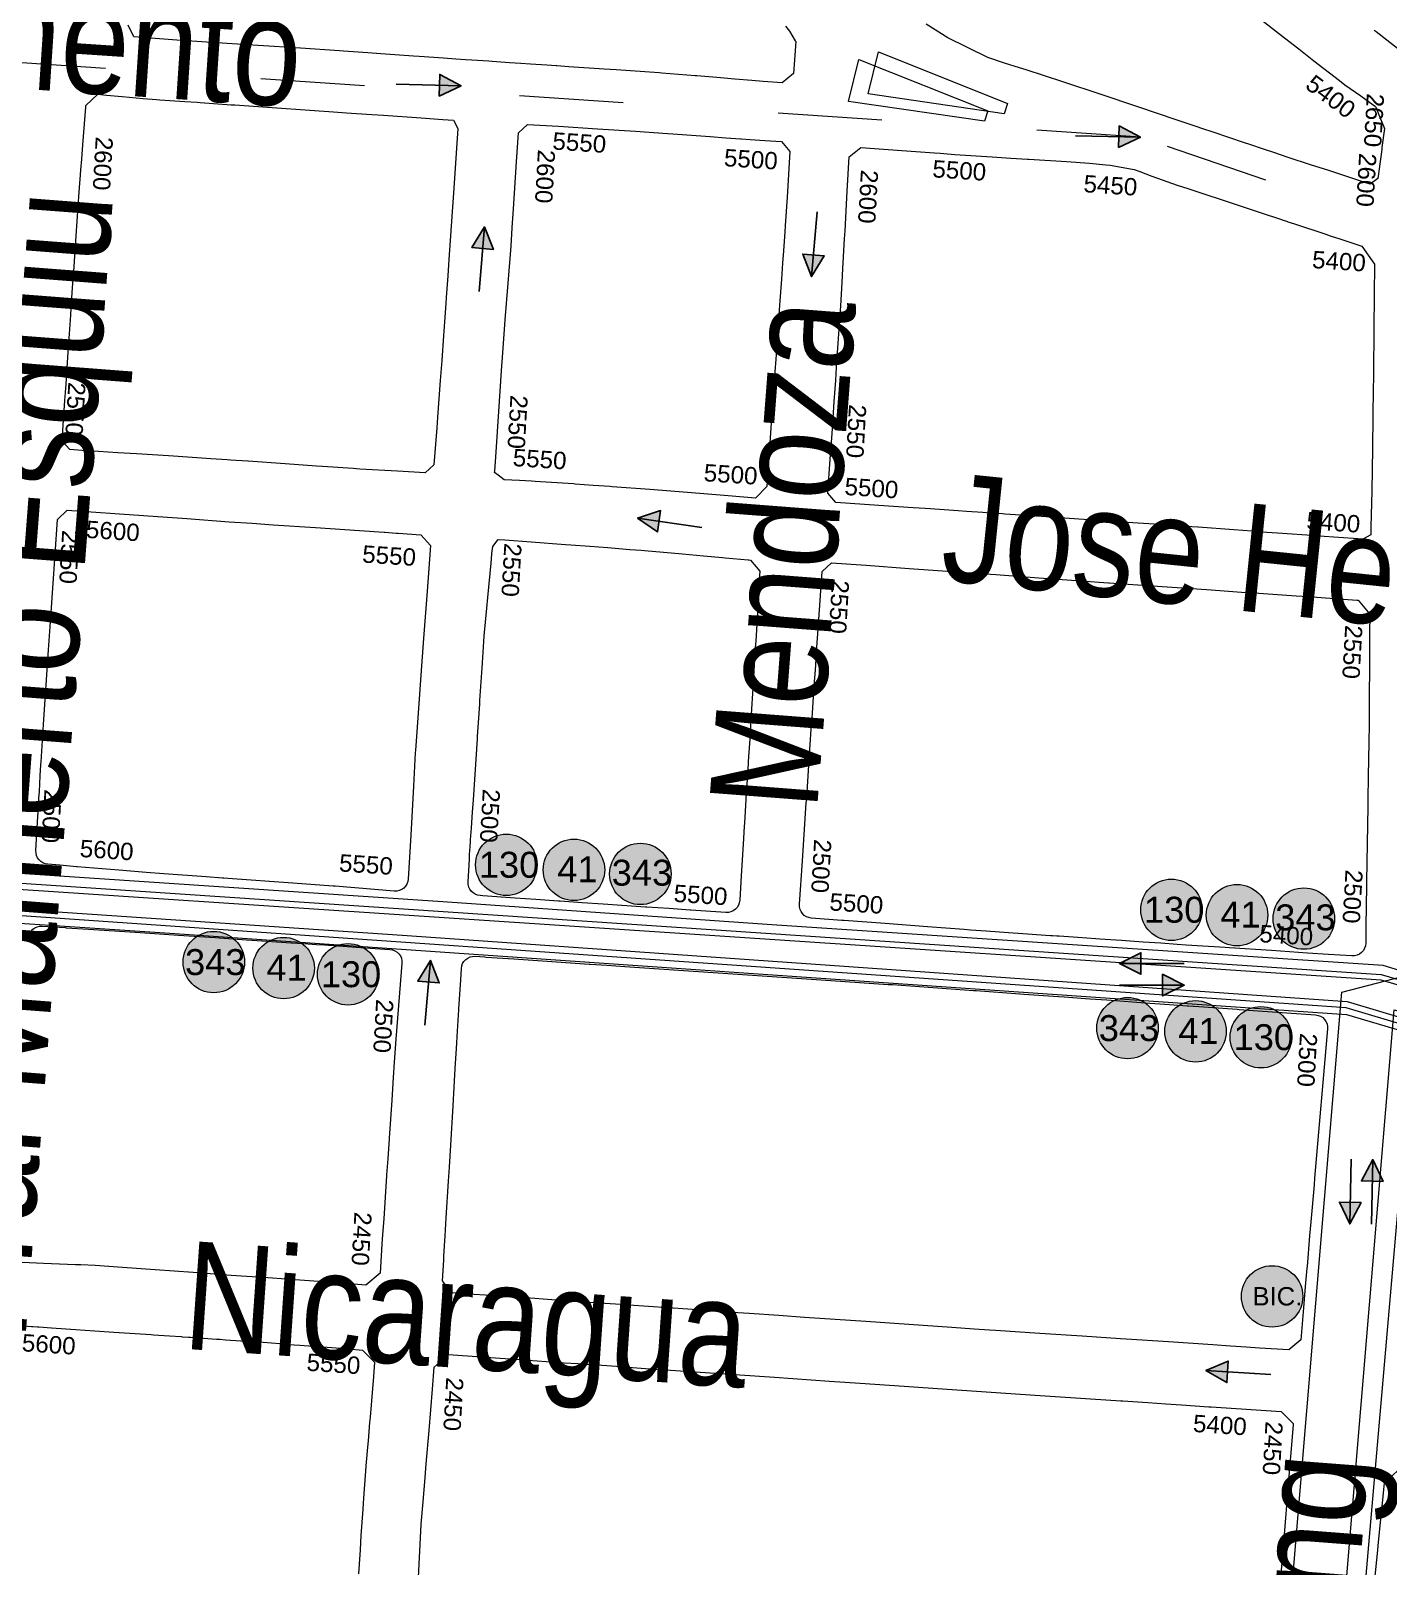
# Model space of a CAD drawing. Header units: millimetres. Extents: x 11558 to 23675, y 49449 to 61482.
# Drawn here: x 14985.3 to 15299.4, y 56111.9 to 56467.3 of the extents above; entities that cross this region are included whole.
import ezdxf

# ---------------------------------------------------------------- set-up
doc = ezdxf.new("R2010")
doc.units = ezdxf.units.MM
doc.linetypes.add('ACAD_ISO03W100', pattern=[30, 12, -18])
for name, color, linetype in [('0. plano base - nombres calles', 22, 'Continuous'), ('0. Plano Base - PLANO', 254, 'Continuous'), ('0. Plano base - sentido calles', 253, 'Continuous'), ('0.BARRIOS - DIVISIÓN', 12, 'ACAD_ISO03W100'), ('7. puesta en valor CC la lucila', 212, 'Continuous'), ('Linea 343 IDA', 55, 'Continuous'), ('Linea 343 REGRESO', 125, 'Continuous'), ('numeración', 7, 'Continuous')]:
    doc.layers.add(name, color=color, linetype=linetype)
for name, color, linetype, true_color in [('Linea 130 IDA', 7, 'Continuous', 0x26921c), ('Linea 130 REGRESO', 7, 'Continuous', 0x7a5c00), ('Linea 41 Munro', 7, 'Continuous', 0xa3a300), ('Linea 41 San Cristobal', 7, 'Continuous', 0xe67300)]:
    doc.layers.add(name, color=color, linetype=linetype, true_color=true_color)
doc.layers.add('Linea Bicentenario Nueva', color=7, linetype='Continuous', true_color=0x0000cc, transparency=0.05)
doc.layers.add('Linea Bicentenario Original', color=7, linetype='Continuous', true_color=0x0000cc, transparency=0.5)
doc.layers.get('7. puesta en valor CC la lucila').off()
doc.styles.get("Standard").update_dxf_attribs({"font": 'arial.ttf'})

# ---------------------------------------------------------------- blocks, each defined once
blk = doc.blocks.new('MANZANAS')
at = {"layer": '0. Plano Base - PLANO', "color": 0, "linetype": 'Continuous', "lineweight": 5}
for points in [[(5634706.52, 6178308.57), (5634699.01, 6178309.93), (5634698.43, 6178310.03)], [(5634672.57, 6178300.44), (5634680.78, 6178298.94), (5634684.91, 6178298.18), (5634689.31, 6178297.37), (5634696.68, 6178296.01), (5634698.22, 6178295.73), (5634702.67, 6178295.12), (5634705.12, 6178294.78), (5634706.84, 6178294.54), (5634707.08, 6178294.34), (5634708.44, 6178293.18), (5634711.01, 6178290.98), (5634712.53, 6178286.79), (5634712.68, 6178286.39), (5634714.42, 6178281.61), (5634714.62, 6178281.05), (5634715.01, 6178280), (5634714, 6178278), (5634713.02, 6178277.84), (5634703.82, 6178276.32), (5634699.95, 6178275.68), (5634694.12, 6178274.73), (5634690.87, 6178274.22), (5634688.62, 6178273.87), (5634688.41, 6178273.84), (5634685.11, 6178273.32), (5634683.79, 6178273.12), (5634676.24, 6178271.93), (5634673.75, 6178271.54), (5634672.17, 6178271.3), (5634667.11, 6178270.5), (5634663.01, 6178269.86), (5634658.07, 6178269.09), (5634649.22, 6178267.7), (5634639.97, 6178266.22), (5634631.16, 6178264.74), (5634629.63, 6178264.49), (5634626.03, 6178263.88), (5634622.03, 6178263.22), (5634611.7, 6178262.99), (5634605.73, 6178263.51)], [(5634577.1, 6178248.11), (5634578.45, 6178247.44), (5634580.6, 6178246.1), (5634580.83, 6178246.05), (5634583.8, 6178239.21), (5634582.46, 6178236.09), (5634578.42, 6178234.38), (5634575.97, 6178233.35), (5634572.34, 6178231.82), (5634570.06, 6178230.85), (5634568.46, 6178230.18), (5634564.16, 6178228.37), (5634563.86, 6178228.24), (5634556.69, 6178225.22), (5634556.17, 6178225), (5634546.99, 6178221.04), (5634544.45, 6178219.93), (5634536.91, 6178216.64), (5634534.34, 6178215.51), (5634534.2, 6178215.44), (5634532.24, 6178214.6), (5634528.79, 6178213.09), (5634526.68, 6178212.17), (5634524.3, 6178211.12), (5634520.62, 6178209.52), (5634519.93, 6178209.22), (5634516.26, 6178207.61), (5634514.94, 6178207.03), (5634512.9, 6178206.14), (5634510.24, 6178204.98), (5634505.07, 6178202.73), (5634503.88, 6178202.21), (5634496.95, 6178199.21), (5634494.17, 6178198), (5634489, 6178195.76), (5634488.13, 6178195.39), (5634479.86, 6178191.8), (5634470.83, 6178187.86), (5634464.29, 6178184.98), (5634463.17, 6178184.49), (5634459.92, 6178183.06), (5634453.57, 6178180.27), (5634444.35, 6178176.36), (5634441.98, 6178178.12)], [(5634864.16, 6177991.28), (5634861.36, 6177998.25), (5634861.01, 6177999.15), (5634857.78, 6178007.18), (5634857.59, 6178007.66), (5634856.12, 6178011.32), (5634855.55, 6178012.75), (5634856.93, 6178016.63)], [(5634667.22, 6177890.37), (5634663.46, 6177898.64), (5634662.16, 6177901.51), (5634660.11, 6177906.31), (5634657.93, 6177911.54), (5634656.73, 6177914.41), (5634653.74, 6177921.58), (5634650.04, 6177930.43), (5634648.05, 6177935.19), (5634649.61, 6177939.23), (5634664.68, 6177945.78), (5634672.37, 6177949.12), (5634674.26, 6177949.94), (5634677.17, 6177951.2), (5634678.74, 6177951.89), (5634682.27, 6177953.42), (5634685.41, 6177954.79), (5634688.81, 6177956.26), (5634691.57, 6177957.46), (5634705.29, 6177963.43), (5634719.04, 6177969.4), (5634730.74, 6177974.49), (5634737.25, 6177977.32), (5634746.57, 6177981.38), (5634755.77, 6177985.39), (5634774.46, 6177993.55), (5634792.66, 6178001.51), (5634793.04, 6178001.68), (5634798.38, 6178004.01), (5634802.18, 6178005.67), (5634805.57, 6178007.15), (5634811.39, 6178009.69), (5634811.84, 6178009.89), (5634826.72, 6178016.39), (5634830.47, 6178015.22), (5634830.59, 6178014.92), (5634836.26, 6178001.39), (5634836.35, 6178001.19), (5634840.43, 6177991.45), (5634844, 6177982.93)], [(5634558.47, 6177899.46), (5634560.98, 6177900.55), (5634561.3, 6177900.69), (5634562.24, 6177901.1), (5634562.55, 6177901.24), (5634565.23, 6177902.41), (5634570.35, 6177904.63), (5634574.47, 6177906.43), (5634578.52, 6177908.19), (5634586.45, 6177911.65), (5634586.92, 6177911.85), (5634590.32, 6177913.33), (5634592.78, 6177914.41), (5634593.05, 6177914.52), (5634594.35, 6177915.09), (5634594.8, 6177915.29), (5634600.3, 6177917.68), (5634601.07, 6177918.02), (5634602.25, 6177918.53), (5634607.69, 6177920.9), (5634610.28, 6177922.03), (5634613.81, 6177923.53), (5634614.12, 6177923.65), (5634616.89, 6177924.83), (5634618.07, 6177925.33), (5634620.97, 6177926.55), (5634621.12, 6177926.62), (5634625.86, 6177928.63), (5634630.8, 6177930.68), (5634631.51, 6177930.98), (5634632.05, 6177930.81), (5634633.16, 6177930.47), (5634635.28, 6177929.82), (5634636.58, 6177926.8), (5634638.77, 6177921.51), (5634640.21, 6177918.05), (5634640.44, 6177917.49), (5634640.69, 6177916.88), (5634642.31, 6177912.99), (5634643.18, 6177910.89), (5634643.93, 6177909.07), (5634644.18, 6177908.47), (5634647.48, 6177900.72), (5634648.47, 6177898.45), (5634648.53, 6177898.33), (5634650.95, 6177892.79), (5634652.29, 6177889.73), (5634653.65, 6177886.64), (5634654.53, 6177884.63)]]:
    blk.add_lwpolyline(points, dxfattribs=at)
for points in [[(5634647.38, 6178159.56), (5634638.26, 6178155.59), (5634635.66, 6178156.66), (5634632.5, 6178163.91), (5634630.11, 6178169.41), (5634628.71, 6178172.63), (5634627.14, 6178176.22), (5634625.21, 6178180.66), (5634623.97, 6178183.51), (5634621.75, 6178188.6), (5634618.29, 6178196.54), (5634616.1, 6178201.45), (5634614.74, 6178204.46), (5634611.91, 6178210.71), (5634611.15, 6178212.39), (5634607.37, 6178220.75), (5634604.1, 6178227.99), (5634605.54, 6178231.21), (5634614.28, 6178234.97), (5634621.21, 6178237.95), (5634622.45, 6178238.48), (5634625.53, 6178239.8), (5634633.47, 6178243.27), (5634637.43, 6178245.02), (5634640.96, 6178246.58), (5634641.27, 6178246.71), (5634649.25, 6178250.24), (5634654.13, 6178252.35), (5634657.65, 6178253.79), (5634658.62, 6178254.19), (5634663.97, 6178255.85), (5634665.36, 6178256.03), (5634668.34, 6178256.4), (5634674.49, 6178257.23), (5634677.06, 6178257.65), (5634680.68, 6178258.23), (5634685.81, 6178259.06), (5634694.44, 6178260.45), (5634699.56, 6178261.28), (5634699.74, 6178261.3), (5634701.05, 6178261.52), (5634701.15, 6178261.53), (5634702.68, 6178261.78), (5634710.23, 6178262.99), (5634711.32, 6178263.17), (5634713.61, 6178263.54), (5634717.98, 6178264.25), (5634718.94, 6178264.4), (5634723.44, 6178262.07), (5634726.67, 6178255.69), (5634730.23, 6178248.66), (5634734.87, 6178239.48), (5634738.92, 6178231.45), (5634739.38, 6178230.55), (5634742.66, 6178224.04), (5634747.14, 6178215.17), (5634750.72, 6178207.7), (5634751.6, 6178206.02), (5634750.42, 6178204.33), (5634742.17, 6178200.74), (5634740.54, 6178200.03), (5634732.26, 6178196.45), (5634729.97, 6178195.46), (5634726.73, 6178194.07), (5634722.93, 6178192.44), (5634715.34, 6178189.19), (5634715.22, 6178189.14), (5634711.48, 6178187.51), (5634707.22, 6178185.66), (5634707.06, 6178185.59), (5634699.18, 6178182.16), (5634696.46, 6178180.97), (5634689.95, 6178178.14), (5634682.02, 6178174.68), (5634674.19, 6178171.26), (5634673.71, 6178171.05), (5634670.26, 6178169.55), (5634669.5, 6178169.22), (5634666.06, 6178167.72), (5634664.26, 6178166.93), (5634658.32, 6178164.34), (5634657.25, 6178163.87), (5634654.73, 6178162.77)], [(5634570.96, 6178126.36), (5634567.72, 6178124.89), (5634565.97, 6178125.18), (5634564.98, 6178125.35), (5634564.81, 6178125.74), (5634563.98, 6178127.64), (5634562.13, 6178131.91), (5634557.9, 6178141.61), (5634555.1, 6178148.06), (5634554.34, 6178149.8), (5634550.83, 6178157.87), (5634547.55, 6178165.66), (5634544.19, 6178173.64), (5634542.5, 6178177.49), (5634540.71, 6178181.57), (5634536.32, 6178191.55), (5634533.63, 6178197.68), (5634534.58, 6178200.38), (5634541.15, 6178203.28), (5634549.43, 6178206.95), (5634557.48, 6178210.46), (5634564.31, 6178213.42), (5634565.47, 6178213.92), (5634571.38, 6178216.48), (5634573.39, 6178217.35), (5634576.75, 6178218.8), (5634579.85, 6178220.14), (5634580.01, 6178220.21), (5634581.93, 6178221.05), (5634585.07, 6178222.4), (5634588.56, 6178223.92), (5634591.33, 6178222.79), (5634595.63, 6178213.15), (5634598.36, 6178207.02), (5634598.9, 6178205.78), (5634600.65, 6178201.71), (5634601.77, 6178199.12), (5634603.25, 6178195.68), (5634605.24, 6178191.09), (5634608.26, 6178184.08), (5634608.62, 6178183.25), (5634610.22, 6178179.54), (5634612.18, 6178175), (5634613.77, 6178171.31), (5634615.65, 6178166.96), (5634616.93, 6178163.98), (5634618.29, 6178160.84), (5634619.38, 6178158.3), (5634622.39, 6178151.53), (5634621.26, 6178147.95), (5634615.4, 6178145.47), (5634606.74, 6178141.82), (5634598.68, 6178138.42), (5634590.64, 6178134.98), (5634590.19, 6178134.79), (5634586.61, 6178133.25), (5634582.73, 6178131.58), (5634582.39, 6178131.44), (5634574.27, 6178127.86), (5634573.51, 6178127.52)], [(5634477.86, 6178085.87), (5634475.27, 6178084.72), (5634472.84, 6178085.64), (5634470.87, 6178090.15), (5634469.05, 6178094.3), (5634468.3, 6178096), (5634467.54, 6178097.74), (5634467, 6178098.97), (5634464.55, 6178104.57), (5634462.84, 6178108.5), (5634461.13, 6178112.43), (5634460.49, 6178113.9), (5634458.59, 6178118.26), (5634457.09, 6178121.71), (5634453.78, 6178129.31), (5634449.72, 6178138.69), (5634448.16, 6178142.35), (5634447.71, 6178143.4), (5634446.74, 6178145.68), (5634445.45, 6178148.71), (5634442.02, 6178156.76), (5634441.87, 6178157.11), (5634443.12, 6178160.74), (5634444.99, 6178161.49), (5634448.36, 6178162.81), (5634452.91, 6178164.68), (5634455.73, 6178165.91), (5634456.47, 6178166.23), (5634461.78, 6178168.53), (5634464.39, 6178169.66), (5634465.03, 6178169.94), (5634471.61, 6178172.8), (5634472.39, 6178173.14), (5634480.31, 6178176.57), (5634488.37, 6178180.08), (5634493.37, 6178182.25), (5634496.18, 6178183.47), (5634501.55, 6178185.8), (5634504.07, 6178186.89), (5634512.03, 6178190.35), (5634516.63, 6178192.35), (5634518.92, 6178193.35), (5634520.73, 6178192.07), (5634522.54, 6178187.9), (5634523.92, 6178184.73), (5634526.24, 6178179.41), (5634528.87, 6178173.37), (5634532.84, 6178164.23), (5634533.33, 6178163.11), (5634534.37, 6178160.73), (5634536.37, 6178156.14), (5634536.91, 6178154.88), (5634538.63, 6178150.94), (5634539.93, 6178147.96), (5634542.17, 6178142.75), (5634543.99, 6178138.49), (5634547.32, 6178130.65), (5634548.3, 6178128.37), (5634551.67, 6178120.46), (5634550.7, 6178117.9), (5634544.87, 6178115.24), (5634536.94, 6178111.7), (5634535.53, 6178111.09), (5634528.96, 6178108.23), (5634527.68, 6178107.68), (5634521.05, 6178104.79), (5634513.19, 6178101.38), (5634513.06, 6178101.32), (5634509.37, 6178099.72), (5634508.73, 6178099.44), (5634505.2, 6178097.9), (5634497.28, 6178094.45), (5634496.19, 6178093.97), (5634489.42, 6178090.98), (5634485.49, 6178089.24), (5634481.37, 6178087.42)]]:
    blk.add_lwpolyline(points, close=True, dxfattribs=at)
for points in [[(5634684.1, 6178070.43), (5634677.57, 6178067.63, -0.412404), (5634673.64, 6178069.19), (5634669.62, 6178078.43), (5634667.19, 6178084.01), (5634664.24, 6178090.78), (5634663.78, 6178091.84), (5634663.74, 6178091.94), (5634660.25, 6178099.92), (5634657.42, 6178106.42), (5634656.8, 6178107.83), (5634655.92, 6178109.85), (5634653.35, 6178115.74), (5634651.93, 6178119.01), (5634649.8, 6178123.89), (5634648.15, 6178127.67), (5634642.78, 6178139.99), (5634643.76, 6178142.76), (5634651.21, 6178145.96), (5634660.34, 6178149.9), (5634669.5, 6178153.84), (5634673.13, 6178155.41), (5634678.8, 6178157.85), (5634687.95, 6178161.8), (5634696.91, 6178165.66), (5634702.81, 6178168.21), (5634702.93, 6178168.27), (5634705.95, 6178169.58), (5634715.33, 6178173.65), (5634721.64, 6178176.39), (5634724.64, 6178177.69), (5634731.15, 6178180.52), (5634733.85, 6178181.69), (5634742.77, 6178185.56), (5634745.23, 6178186.63), (5634755.69, 6178191.17), (5634755.92, 6178191.27), (5634759.8, 6178189.66), (5634759.83, 6178189.61), (5634761.89, 6178185.59), (5634763.27, 6178182.9), (5634763.51, 6178182.42), (5634765.51, 6178178.52), (5634768.38, 6178172.93), (5634768.65, 6178172.41), (5634769.7, 6178170.36), (5634772.15, 6178165.56), (5634772.58, 6178164.69), (5634775.78, 6178158.27), (5634776.09, 6178157.62), (5634779.91, 6178149.94), (5634783.73, 6178142.27), (5634787.67, 6178134.4), (5634788.15, 6178133.46), (5634792.33, 6178125.17), (5634794.11, 6178121.64, -0.430137), (5634792.64, 6178117.54), (5634787.67, 6178115.36), (5634783.22, 6178113.41), (5634775.58, 6178110.06), (5634766.53, 6178106.09), (5634765.7, 6178105.72), (5634757.46, 6178102.11), (5634755.51, 6178101.26), (5634752.05, 6178099.76), (5634748.3, 6178098.12), (5634743.68, 6178096.11), (5634739.04, 6178094.09), (5634738.2, 6178093.73), (5634734.4, 6178092.07), (5634730.39, 6178090.33), (5634729.91, 6178090.12), (5634728.99, 6178089.72), (5634728.57, 6178089.54), (5634721.7, 6178086.54), (5634720.65, 6178086.09), (5634719.62, 6178085.64), (5634714.86, 6178083.59), (5634711.52, 6178082.15), (5634710.22, 6178081.59), (5634702.39, 6178078.24), (5634693.3, 6178074.36), (5634684.52, 6178070.61)], [(5634607.7, 6178037.14), (5634607.14, 6178036.89, -0.409739), (5634603.21, 6178038.42), (5634601.06, 6178043.22), (5634600.88, 6178043.61), (5634600.62, 6178044.22), (5634599.88, 6178045.92), (5634599.42, 6178046.97), (5634599.26, 6178047.34), (5634598.13, 6178049.94), (5634596.7, 6178053.23), (5634595.56, 6178055.85), (5634593.2, 6178061.24), (5634589.87, 6178068.82), (5634589.63, 6178069.36), (5634587.5, 6178074.21), (5634586.61, 6178076.24), (5634586.29, 6178076.97), (5634583.26, 6178083.87), (5634582.77, 6178084.98), (5634580.3, 6178090.62), (5634580.27, 6178090.68), (5634579.07, 6178093.61), (5634577.83, 6178096.67), (5634576.9, 6178098.97), (5634573.92, 6178106.35), (5634573.13, 6178108.32), (5634573.07, 6178108.46), (5634572.46, 6178109.98), (5634572.83, 6178111.98), (5634574.24, 6178112.58), (5634579.91, 6178115.01), (5634587.2, 6178118.14), (5634588.33, 6178118.62), (5634592.38, 6178120.36), (5634596.24, 6178122.01), (5634600.95, 6178124), (5634603.37, 6178125.02), (5634604.07, 6178125.32), (5634612.24, 6178128.67), (5634616.77, 6178130.53), (5634620.82, 6178132.19), (5634621.43, 6178132.44), (5634626.4, 6178134.48), (5634626.53, 6178134.54), (5634626.85, 6178134.67), (5634629.93, 6178133.4), (5634631.64, 6178129.59), (5634632.2, 6178128.45), (5634633.43, 6178125.71), (5634636.59, 6178118.57), (5634637.2, 6178117.22), (5634640.52, 6178109.74), (5634643.98, 6178101.94), (5634645.8, 6178097.83), (5634647.45, 6178094.11), (5634647.98, 6178092.91), (5634648.7, 6178091.31), (5634650.91, 6178086.32), (5634652.6, 6178082.52), (5634653.18, 6178081.2), (5634654.52, 6178078.18), (5634655.18, 6178076.69), (5634659.17, 6178067.7), (5634659.23, 6178067.56), (5634660.97, 6178063.65, -0.415912), (5634659.42, 6178059.68), (5634651.97, 6178056.43), (5634651.8, 6178056.35), (5634647.3, 6178054.39), (5634642.64, 6178052.35), (5634642.34, 6178052.22), (5634633.32, 6178048.28), (5634628.89, 6178046.35), (5634624.16, 6178044.28), (5634623.86, 6178044.15), (5634618.99, 6178042.03), (5634614.66, 6178040.13)], [(5634511.12, 6177998.76), (5634507.88, 6178006), (5634507.03, 6178007.91), (5634506.95, 6178008.09), (5634506.12, 6178009.92), (5634505.55, 6178011.2), (5634504.04, 6178014.59), (5634503.01, 6178016.88), (5634502.71, 6178017.54), (5634499.18, 6178025.48), (5634492.27, 6178041.34), (5634488.82, 6178049.25), (5634483.42, 6178061.66), (5634480.2, 6178069.04), (5634481.17, 6178072.04), (5634497.45, 6178079.07), (5634506.65, 6178083.04), (5634515.71, 6178086.94), (5634520.64, 6178089.07), (5634525.04, 6178090.98), (5634534.08, 6178094.93), (5634543.41, 6178099.01), (5634548.66, 6178101.3), (5634548.81, 6178101.36), (5634551.29, 6178102.45), (5634551.61, 6178102.59), (5634556.46, 6178104.71), (5634559.6, 6178103.55), (5634563.77, 6178093.81), (5634568.1, 6178083.72), (5634571.45, 6178075.89), (5634574.94, 6178067.75), (5634578.35, 6178059.85), (5634578.62, 6178059.29), (5634581.77, 6178052.28), (5634586.43, 6178041.95), (5634590.62, 6178032.64, -0.422363), (5634589.04, 6178028.64), (5634576.37, 6178023.35), (5634575.97, 6178023.18), (5634567.35, 6178019.47), (5634553.48, 6178013.5), (5634552.64, 6178013.14), (5634552.34, 6178013.01), (5634548.9, 6178011.53), (5634539.85, 6178007.63), (5634536.12, 6178006.03), (5634530.23, 6178003.54), (5634521.32, 6177999.84), (5634521.16, 6177999.78), (5634517.59, 6177998.29), (5634515.01, 6177997.22, -0.406313)], [(5634644.82, 6177952.78), (5634643.65, 6177952.27), (5634640.52, 6177953.79), (5634638.59, 6177958.13), (5634638.21, 6177958.98), (5634636.29, 6177963.3), (5634634.59, 6177967.12), (5634631.12, 6177974.9), (5634629.8, 6177977.88), (5634627.73, 6177982.53), (5634624.03, 6177990.83), (5634620.5, 6177998.76), (5634618.63, 6178002.96), (5634616.97, 6178006.68), (5634614.95, 6178011.21), (5634614.87, 6178011.41), (5634612.13, 6178017.56), (5634611.07, 6178019.94, -0.416404), (5634612.61, 6178023.91), (5634614.6, 6178024.77), (5634614.95, 6178024.93), (5634620.84, 6178027.5), (5634628.93, 6178031.03), (5634636.88, 6178034.5), (5634637.09, 6178034.59), (5634640.58, 6178036.11), (5634644.43, 6178037.79), (5634681.96, 6178054.17), (5634690.28, 6178057.79), (5634691.28, 6178058.23), (5634700.44, 6178062.23), (5634701.35, 6178062.62), (5634718.57, 6178070.07), (5634719.19, 6178070.33), (5634728.49, 6178074.35), (5634729.33, 6178074.72), (5634736.7, 6178077.9), (5634737.9, 6178078.41), (5634743.38, 6178080.78), (5634747.02, 6178082.35), (5634756.14, 6178086.3), (5634760.38, 6178088.12), (5634764.08, 6178089.72), (5634764.39, 6178089.86), (5634765.45, 6178090.31), (5634765.63, 6178090.39), (5634774.79, 6178094.35), (5634775.18, 6178094.52), (5634779.24, 6178096.27), (5634791.47, 6178101.55, -0.418562), (5634795.43, 6178099.94), (5634808.71, 6178067.89), (5634809.3, 6178066.47), (5634812.58, 6178058.55), (5634813.83, 6178055.53), (5634816.57, 6178048.94), (5634816.7, 6178048.63), (5634818.35, 6178044.64), (5634820.24, 6178040.07), (5634823.09, 6178033.2), (5634821.7, 6178029.87), (5634815.5, 6178027.15), (5634812.69, 6178025.92), (5634809.32, 6178024.44), (5634805.58, 6178022.81), (5634796.18, 6178018.68), (5634787.18, 6178014.74), (5634785.93, 6178014.19), (5634777.85, 6178010.65), (5634768.8, 6178006.68), (5634759.42, 6178002.57), (5634758.16, 6178002.02), (5634754.9, 6178000.59), (5634750.16, 6177998.52), (5634731.8, 6177990.54), (5634718.77, 6177984.88), (5634713.33, 6177982.52), (5634707.03, 6177979.78), (5634703.41, 6177978.21), (5634701.58, 6177977.42), (5634698.69, 6177976.16), (5634693.92, 6177974.09), (5634681.43, 6177968.67), (5634679.68, 6177967.91), (5634676.29, 6177966.44), (5634667.71, 6177962.71), (5634660.48, 6177959.58), (5634656.61, 6177957.89), (5634653.55, 6177956.57), (5634653.4, 6177956.5), (5634648.43, 6177954.34), (5634647.9, 6177954.11)]]:
    blk.add_lwpolyline(points, format="xyb", close=True, dxfattribs=at)
blk.add_lwpolyline([(5634518.92, 6177979.95, -0.414959), (5634520.46, 6177983.91), (5634525.36, 6177986.06), (5634525.57, 6177986.15), (5634530.27, 6177988.21), (5634533.64, 6177989.69), (5634541.31, 6177993.05), (5634549.39, 6177996.59), (5634557.2, 6178000.01), (5634563.87, 6178002.93), (5634565.11, 6178003.47), (5634573.35, 6178007.07), (5634576.02, 6178008.23), (5634578.74, 6178009.42), (5634580.48, 6178010.18), (5634581.31, 6178010.54), (5634581.46, 6178010.61), (5634589.08, 6178013.94), (5634594.37, 6178016.25, -0.418541), (5634598.33, 6178014.66), (5634605.14, 6177998.43), (5634607.27, 6177993.56), (5634608.69, 6177990.29), (5634610.82, 6177985.44), (5634614.34, 6177977.37), (5634614.41, 6177977.21), (5634616.26, 6177972.97), (5634617.75, 6177969.57), (5634617.8, 6177969.45), (5634621.83, 6177960.24), (5634623.28, 6177956.92), (5634624.19, 6177954.83), (5634626.87, 6177948.71), (5634625.23, 6177944.73), (5634620.1, 6177942.51), (5634612.15, 6177939.08), (5634604.36, 6177935.72), (5634596.58, 6177932.36), (5634588.46, 6177928.85), (5634580.35, 6177925.35), (5634572.38, 6177921.92), (5634567.59, 6177919.85), (5634564.56, 6177918.43), (5634563.42, 6177917.89), (5634556.74, 6177914.76), (5634552.25, 6177912.66)], format="xyb", dxfattribs=at)
blk = doc.blocks.new('41 munro')
at = {"layer": 'Linea 41 Munro', "lineweight": 211, "true_color": 0xededed}
h = blk.add_hatch(color=7, dxfattribs=at)
h.dxf.hatch_style = 1
edge = h.paths.add_edge_path()
edge.add_arc((0, 0), 7.11, 0, 360)
at = {"layer": 'Linea 41 Munro', "lineweight": 9}
blk.add_circle((0, 0), 7.11, dxfattribs=at)
at = {"layer": 'Linea 41 Munro', "color": 188, "lineweight": 211, "true_color": 0x0a090b, "insert": (-3.86, 3.14), "char_height": 6, "attachment_point": 1}
blk.add_mtext_dynamic_manual_height_columns('{\\C256;41}', width=6.7534, gutter_width=12.5, heights=[0], dxfattribs=at)
blk = doc.blocks.new('41 san crist')
at = {"layer": 'Linea 41 San Cristobal', "lineweight": 211, "true_color": 0xededed}
h = blk.add_hatch(color=7, dxfattribs=at)
h.dxf.hatch_style = 1
edge = h.paths.add_edge_path()
edge.add_arc((0, 0), 7.11, 0, 360)
at = {"layer": 'Linea 41 San Cristobal', "lineweight": 9}
blk.add_circle((0, 0), 7.11, dxfattribs=at)
at = {"layer": 'Linea 41 San Cristobal', "color": 188, "lineweight": 211, "true_color": 0x0a090b, "insert": (-3.99, 3.09), "char_height": 6, "attachment_point": 1}
blk.add_mtext_dynamic_manual_height_columns('{\\C256;41}', width=12.6335, gutter_width=12.5, heights=[0], dxfattribs=at)
blk = doc.blocks.new('130 ida')
at = {"layer": 'Linea 130 IDA', "lineweight": 211, "true_color": 0xededed}
h = blk.add_hatch(color=7, dxfattribs=at)
h.dxf.hatch_style = 1
edge = h.paths.add_edge_path()
edge.add_arc((0, 0), 7.11, 0, 360)
at = {"layer": 'Linea 130 IDA', "lineweight": 9}
blk.add_circle((0, 0), 7.11, dxfattribs=at)
at = {"layer": 'Linea 130 IDA', "lineweight": 211, "insert": (-6.31, 3.02), "char_height": 6, "attachment_point": 1}
blk.add_mtext_dynamic_manual_height_columns('130', width=19.512, gutter_width=12.5, heights=[0], dxfattribs=at)
blk = doc.blocks.new('130 vuelta')
at = {"layer": 'Linea 130 REGRESO', "lineweight": 211, "true_color": 0xededed}
h = blk.add_hatch(color=7, dxfattribs=at)
h.dxf.hatch_style = 1
edge = h.paths.add_edge_path()
edge.add_arc((0, 0), 7.11, 0, 360)
at = {"layer": 'Linea 130 REGRESO', "lineweight": 9}
blk.add_circle((0, 0), 7.11, dxfattribs=at)
at = {"layer": 'Linea 130 REGRESO', "lineweight": 211, "insert": (-6.36, 3.02), "char_height": 6, "attachment_point": 1}
blk.add_mtext_dynamic_manual_height_columns('130', width=7.0238, gutter_width=12.5, heights=[0], dxfattribs=at)
blk = doc.blocks.new('343 ida')
at = {"layer": 'Linea 343 IDA', "lineweight": 211, "true_color": 0xededed}
h = blk.add_hatch(color=7, dxfattribs=at)
h.dxf.hatch_style = 1
edge = h.paths.add_edge_path()
edge.add_arc((0, 0), 7.11, 0, 360)
at = {"layer": 'Linea 343 IDA', "lineweight": 15}
blk.add_circle((0, 0), 7.11, dxfattribs=at)
at = {"layer": 'Linea 343 IDA', "lineweight": 211, "insert": (-6.63, 3.28), "char_height": 6, "attachment_point": 1}
blk.add_mtext_dynamic_manual_height_columns('343', width=12.2859, gutter_width=12.5, heights=[0], dxfattribs=at)
blk = doc.blocks.new('343 vuelta')
at = {"layer": 'Linea 343 REGRESO', "lineweight": 211, "true_color": 0xededed}
h = blk.add_hatch(color=7, dxfattribs=at)
h.dxf.hatch_style = 1
edge = h.paths.add_edge_path()
edge.add_arc((0, 0), 7.11, 0, 360)
at = {"layer": 'Linea 343 REGRESO', "lineweight": 9}
blk.add_circle((0, 0), 7.11, dxfattribs=at)
at = {"layer": 'Linea 343 REGRESO', "lineweight": 211, "insert": (-6.65, 3), "char_height": 6, "attachment_point": 1}
blk.add_mtext_dynamic_manual_height_columns('343', width=15.8095, gutter_width=12.5, heights=[0], dxfattribs=at)
blk = doc.blocks.new('bic. original vuelta')
at = {"layer": 'Linea Bicentenario Original', "lineweight": 211, "true_color": 0xededed, "transparency": 33554674}
h = blk.add_hatch(color=7, dxfattribs=at)
h.dxf.hatch_style = 1
edge = h.paths.add_edge_path()
edge.add_arc((0, 0), 7.11, 0, 360)
at = {"layer": 'Linea Bicentenario Original', "color": 14, "lineweight": 15, "true_color": 0x8c0d0d}
blk.add_circle((0, 0), 7.11, dxfattribs=at)
at = {"layer": 'Linea Bicentenario Original', "color": 14, "lineweight": 15, "true_color": 0x8c0d0d, "insert": (-4.55, 2.15), "char_height": 4.25, "attachment_point": 1}
blk.add_mtext_dynamic_manual_height_columns('BIC.', width=16.4579, gutter_width=12.5, heights=[0], dxfattribs=at)

msp = doc.modelspace()

# ---------------------------------------------------------------- hatches: boundary and pattern name
at = {"layer": '0. Plano base - sentido calles', "linetype": 'Continuous', "lineweight": 25, "ltscale": 2, "true_color": 0x1a1a1a}
h = msp.add_hatch(color=250, dxfattribs=at)
h.dxf.hatch_style = 1
h.paths.add_polyline_path([(15084.84, 56454.58), (15079.9, 56457.19), (15079.84, 56454.69)])
h.paths.add_polyline_path([(15084.84, 56454.58), (15079.84, 56454.69), (15079.79, 56452.19)])
h = msp.add_hatch(color=250, dxfattribs=at)
h.dxf.hatch_style = 1
h.paths.add_polyline_path([(15242.07, 56442.67), (15237.13, 56445.27), (15237.07, 56442.77)])
h.paths.add_polyline_path([(15242.07, 56442.67), (15237.07, 56442.77), (15237.02, 56440.28)])
h = msp.add_hatch(color=250, dxfattribs=at)
h.dxf.hatch_style = 1
h.paths.add_polyline_path([(15090.29, 56421.88), (15087.37, 56417.11), (15089.86, 56416.89)])
h.paths.add_polyline_path([(15090.29, 56421.88), (15089.86, 56416.89), (15092.35, 56416.68)])
h = msp.add_hatch(color=250, dxfattribs=at)
h.dxf.hatch_style = 1
h.paths.add_polyline_path([(15165.99, 56410.41), (15168.9, 56415.18), (15166.41, 56415.39)])
h.paths.add_polyline_path([(15165.99, 56410.41), (15166.41, 56415.39), (15163.92, 56415.61)])
h = msp.add_hatch(color=250, dxfattribs=at)
h.dxf.hatch_style = 1
h.paths.add_polyline_path([(15125.72, 56354.49), (15130.31, 56351.3), (15130.67, 56353.78)])
h.paths.add_polyline_path([(15125.72, 56354.49), (15130.67, 56353.78), (15131.03, 56356.25)])
h = msp.add_hatch(color=250, dxfattribs=at)
h.dxf.hatch_style = 1
h.paths.add_polyline_path([(15077.74, 56252.1), (15074.82, 56247.33), (15077.31, 56247.12)])
h.paths.add_polyline_path([(15077.74, 56252.1), (15077.31, 56247.12), (15079.8, 56246.91)])
h = msp.add_hatch(color=250, dxfattribs=at)
h.dxf.hatch_style = 1
h.paths.add_polyline_path([(15237.21, 56251.39), (15242.21, 56248.9), (15242.21, 56251.4)])
h.paths.add_polyline_path([(15237.21, 56251.39), (15242.21, 56251.4), (15242.2, 56253.9)])
h = msp.add_hatch(color=250, dxfattribs=at)
h.dxf.hatch_style = 1
h.paths.add_polyline_path([(15252.22, 56246.41), (15247.21, 56248.91), (15247.22, 56246.41)])
h.paths.add_polyline_path([(15252.22, 56246.41), (15247.22, 56246.41), (15247.22, 56243.91)])
h = msp.add_hatch(color=250, dxfattribs=at)
h.dxf.hatch_style = 1
h.paths.add_polyline_path([(15295.84, 56206.02), (15293.24, 56201.08), (15295.74, 56201.03)])
h.paths.add_polyline_path([(15295.84, 56206.02), (15295.74, 56201.03), (15298.24, 56200.97)])
h = msp.add_hatch(color=250, dxfattribs=at)
h.dxf.hatch_style = 1
h.paths.add_polyline_path([(15290.53, 56191.13), (15293.14, 56196.08), (15290.64, 56196.13)])
h.paths.add_polyline_path([(15290.53, 56191.13), (15290.64, 56196.13), (15288.14, 56196.18)])
h = msp.add_hatch(color=250, dxfattribs=at)
h.dxf.hatch_style = 1
h.paths.add_polyline_path([(15257.26, 56157.2), (15262.1, 56154.4), (15262.25, 56156.9)])
h.paths.add_polyline_path([(15257.26, 56157.2), (15262.25, 56156.9), (15262.4, 56159.39)])
at = {"layer": 'Linea Bicentenario Original', "lineweight": 15, "true_color": 0x8c0d0d}
h = msp.add_hatch(dxfattribs=at)
h.set_pattern_fill('AR-HBONE', color=14)
h.set_pattern_definition([(45, (429.37, 2860.08), (1e-14, 143.6841), [304.8, -101.6]), (135, (501.21, 2931.92), (1e-14, 143.6841), [304.8, -101.6])])
h.paths.add_polyline_path([(15270.21, 56169.87, 1), (15278.57, 56169.87, 1)])
h.paths.add_polyline_path([(15270.83, 56167.23), (15278.87, 56167.23), (15278.87, 56172.38), (15270.83, 56172.38)], flags=9)

# ---------------------------------------------------------------- linework, layer by layer
at = {"layer": '0. Plano Base - PLANO', "color": 28, "lineweight": 5, "true_color": 0x0d0d0d}
for points in [[(15179.05, 56452.7), (15181.48, 56462.42), (15211.29, 56450.48), (15210.55, 56448.09), (15179.05, 56452.7)], [(15179.05, 56452.7), (15181.48, 56462.42), (15211.29, 56450.48), (15210.55, 56448.09), (15179.05, 56452.7)], [(15174.5, 56450.95), (15176.93, 56460.67), (15206.73, 56448.73), (15205.99, 56446.34), (15174.5, 56450.95)]]:
    msp.add_lwpolyline(points, dxfattribs=at)
at = {"layer": '0. Plano base - sentido calles', "color": 250, "linetype": 'Continuous', "lineweight": 25, "ltscale": 2, "true_color": 0x1a1a1a}
for points in [[(15069.85, 56454.91), (15084.84, 56454.58), (15079.79, 56452.19), (15079.9, 56457.19), (15084.84, 56454.58)], [(15227.08, 56442.99), (15242.07, 56442.67), (15237.02, 56440.28), (15237.13, 56445.27), (15242.07, 56442.67)], [(15167.26, 56425.36), (15165.99, 56410.41), (15163.92, 56415.61), (15168.9, 56415.18), (15165.99, 56410.41)], [(15089.01, 56406.93), (15090.29, 56421.88), (15092.35, 56416.68), (15087.37, 56417.11), (15090.29, 56421.88)], [(15140.57, 56352.35), (15125.72, 56354.49), (15131.03, 56356.25), (15130.31, 56351.3), (15125.72, 56354.49)], [(15076.46, 56237.16), (15077.74, 56252.1), (15079.8, 56246.91), (15074.82, 56247.33), (15077.74, 56252.1)], [(15252.21, 56251.41), (15237.21, 56251.39), (15242.2, 56253.9), (15242.21, 56248.9), (15237.21, 56251.39)], [(15237.22, 56246.39), (15252.22, 56246.41), (15247.22, 56243.91), (15247.21, 56248.91), (15252.22, 56246.41)], [(15290.84, 56206.13), (15290.53, 56191.13), (15288.14, 56196.18), (15293.14, 56196.08), (15290.53, 56191.13)], [(15295.53, 56191.03), (15295.84, 56206.02), (15298.24, 56200.97), (15293.24, 56201.08), (15295.84, 56206.02)], [(15272.23, 56156.29), (15257.26, 56157.2), (15262.4, 56159.39), (15262.1, 56154.4), (15257.26, 56157.2)]]:
    msp.add_lwpolyline(points, dxfattribs=at)
at = {"layer": '0.BARRIOS - DIVISIÓN', "color": 14, "lineweight": 18, "ltscale": 2}
msp.add_lwpolyline([(16418.59, 58130.89), (16249.98, 58111.94), (16083.83, 58079.19), (15820.55, 58019.73), (15876.26, 57767.08), (15937.04, 57702.15), (16048.38, 57371.67), (16080.77, 57272.05), (16119.78, 56977.46), (16114.28, 56971.06), (16127.11, 56864.76), (15822.26, 56799.18), (15619.96, 56789.72), (15441.36, 56374.38), (15242.07, 56442.67), (14737.19, 56476.17), (14744.95, 56558.25), (14680.7, 56781.83), (14379.79, 56701.5), (14354.72, 56697.3), (14314.52, 56710.66), (13967.63, 56603.49), (14252.98, 55490.76)], dxfattribs=at)
at = {"layer": 'Linea 130 IDA', "lineweight": 15}
msp.add_lwpolyline([(14101.84, 57694.45), (14172.88, 57438.33), (14215.88, 57286.45), (14299.36, 56981.16), (14332.43, 56865.35), (14392.95, 56657.69), (14408.52, 56602.73), (14438.2, 56497.4), (14424.87, 56302.33), (14760.27, 56278.65), (14909.39, 56268.92), (15072.38, 56257.85), (15174.63, 56250.73), (15289.92, 56242.57), (15331.75, 56230.08), (15381.49, 56215.58), (15524.26, 56220.83), (15624.41, 56224.95), (15751.39, 56229.84), (15772.5, 56230.17), (15997.99, 56238.27), (16053.09, 56142.08), (16105.97, 56053.89)], dxfattribs=at)
at = {"layer": 'Linea 130 REGRESO', "lineweight": 15}
msp.add_lwpolyline([(16752.49, 56289.04), (16481.81, 56274.73), (16322.3, 56266.32), (16220.24, 56260.82), (16130.4, 56255.37), (16064.78, 56252.16), (15997.18, 56249.26), (15832.46, 56241.99), (15731.67, 56238.1), (15551.79, 56231.04), (15491.04, 56228.95), (15385.45, 56224.94), (15337.53, 56238.88), (15298.28, 56250.96), (15156.79, 56260.34), (15080.61, 56265.7), (14981.57, 56272.3), (14901.7, 56277.59), (14788.1, 56285.07), (14495.76, 56304.94)], dxfattribs=at)
at = {"layer": 'Linea 343 IDA', "lineweight": 15}
msp.add_lwpolyline([(16737.86, 56281.33), (16170.58, 56253.04), (15929.95, 56242.47), (15488.78, 56225.83), (15385.11, 56222.27), (15297.78, 56247.53), (14931.29, 56271.91), (14766.06, 56283.06), (14584.22, 56295.2), (14431.39, 56305.13), (14388.53, 56311.75), (14307.9, 56316.86), (14207.95, 56680.09), (13936.73, 56596.24)], dxfattribs=at)
at = {"layer": 'Linea 343 REGRESO', "lineweight": 15}
msp.add_lwpolyline([(14068.31, 56244.62), (14312.24, 56307.87), (14426.54, 56299.69), (14692.99, 56279.99), (15018.58, 56258.33), (15289.75, 56239.59), (15381.01, 56212.61), (15767.08, 56226.21), (15907.43, 56231.38), (16078.38, 55936.88), (16296.29, 55944.26), (16287.92, 56103.84), (16771.98, 56121.61)], dxfattribs=at)
at = {"layer": 'Linea 41 Munro', "lineweight": 15}
msp.add_lwpolyline([(14524.44, 57683.28), (14442.32, 57657.37), (14522.09, 57371.6), (14224.16, 57288.35), (14292.71, 57047.46), (14359.83, 56804.82), (14419.25, 56590.15), (14446.79, 56492.79), (14433.63, 56306.35), (14762.51, 56284.84), (15297.8, 56248.83), (15385.24, 56223.33), (16032.78, 56248.1), (16758.65, 56286.58)], dxfattribs=at)
at = {"layer": 'Linea 41 San Cristobal', "lineweight": 15}
msp.add_lwpolyline([(16676.89, 55966.27), (16516, 55959.55), (16408.43, 55954.98), (16294.49, 55950.4), (16163.97, 55945.79), (15995.32, 56236.01), (15380.96, 56213.9), (15289.72, 56241.17), (14693.23, 56282.54), (14422.52, 56301.5), (14436.52, 56497.27), (14391.33, 56657.14), (14330.32, 56864.83), (14297.16, 56980.55), (14213.56, 57286.05), (14170.72, 57437.63), (14564.68, 57565.26), (14649.96, 57299.71)], dxfattribs=at)
at = {"layer": 'Linea Bicentenario Nueva', "color": 230, "lineweight": 15, "true_color": 0xea348c}
msp.add_lwpolyline([(15478.06, 55091.64), (15472.14, 55308.43), (15221.74, 55300.15), (15300.84, 56240.68), (15379.93, 56218.95), (15509.99, 56529.49), (15625.21, 56789.97), (15673.75, 56879.78), (16120.31, 56976.8), (16671.38, 56982.43), (16641.58, 57214.43), (16613.47, 57444.51), (17468.31, 57451.7), (17899.55, 57452.47), (18001.88, 57453.3), (18290.15, 57456.57), (19863.73, 57471.64), (19819.9, 57016.86)], dxfattribs=at)
at = {"layer": 'Linea Bicentenario Original', "color": 165, "lineweight": 15, "true_color": 0x5e67af}
msp.add_lwpolyline([(15270.98, 55841.13), (15303.12, 56210.79), (15306.61, 56259.54), (15308.31, 56438.81), (15406.27, 56573.26), (14854.52, 56998.39), (14749.43, 56970.5), (14637.67, 56940.75), (14607.88, 57053.45), (14521.81, 57365.09), (14439.6, 57659.67), (14522.03, 57686.2), (14481.91, 57812.46), (14577.15, 57843.46), (14596.74, 57789.27)], dxfattribs=at)
at = {"layer": 'Linea Bicentenario Original', "color": 14, "lineweight": 15, "true_color": 0x8c0d0d}
msp.add_lwpolyline([(15474.96, 54947.17), (15468.93, 55089.76), (15461.99, 55309.98), (15977.84, 55329.01), (15960.47, 55789.33), (15248.52, 55763.91), (15288.68, 56244.77), (15306.84, 56249.45), (15374.45, 56229.18), (15460.68, 56430.05), (14880.38, 56875.57), (14873.65, 56880.39), (14661.17, 56833), (14471.07, 57529.64), (14658.37, 57592.11), (14605.15, 57763.93)], dxfattribs=at)

# ---------------------------------------------------------------- block references
at = {"layer": '0. Plano Base - PLANO', "color": 28, "lineweight": 5, "true_color": 0x0d0d0d, "rotation": 332.5463477508169}
msp.add_blockref('MANZANAS', (-7833237.48, -2828296.13), dxfattribs=at)
at = {"layer": '7. puesta en valor CC la lucila', "color": 250, "lineweight": 30, "rotation": 332.5463477508169}
msp.add_blockref('MANZANAS', (-7833237.48, -2828296.13), dxfattribs=at)
at = {"layer": 'Linea 130 IDA', "lineweight": 15}
for p in [(15058.71, 56248.9), (15269.96, 56234.33)]:
    msp.add_blockref('130 ida', p, dxfattribs=at)
at = {"layer": 'Linea 130 REGRESO', "lineweight": 15}
for p in [(15095.33, 56274.24), (15249.27, 56263.83)]:
    msp.add_blockref('130 vuelta', p, dxfattribs=at)
at = {"layer": 'Linea 343 IDA', "lineweight": 15}
for name, p in [('343 ida', (15126.35, 56272.14)), ('343 ida', (15279.91, 56261.8)), ('343 vuelta', (15027.62, 56251.73)), ('343 vuelta', (15239.1, 56236.45))]:
    msp.add_blockref(name, p, dxfattribs=at)
at = {"layer": 'Linea 41 Munro', "color": 188, "lineweight": 15, "true_color": 0x0a090b}
for p in [(15110.98, 56273.08), (15264.44, 56262.59)]:
    msp.add_blockref('41 munro', p, dxfattribs=at)
at = {"layer": 'Linea 41 San Cristobal', "color": 188, "lineweight": 15, "true_color": 0x0a090b}
for p in [(15043.79, 56250.34), (15254.84, 56235.7)]:
    msp.add_blockref('41 san crist', p, dxfattribs=at)
at = {"layer": 'Linea Bicentenario Original', "lineweight": 15}
msp.add_blockref('bic. original vuelta', (15272.56, 56174.35), dxfattribs=at)

# ---------------------------------------------------------------- texts
at = {"layer": '0. plano base - nombres calles', "color": 250, "lineweight": 15, "true_color": 0x1a1a1a, "char_height": 25, "attachment_point": 1}
for s, insert, rotation in [('{\\fArial Narrow|b0|i0|c0|p34;Juramento}', (14913.81, 56483.53), 356.1979), ('{\\fArial Narrow|b0|i0|c0|p34;Frai Mamerto Esquiu}', (14959.06, 56165.94), 85.6073), ('{\\fArial Narrow|b0|i0|c0|p34;Mendoza}', (15142.29, 56288.56), 85.6073), ('{\\fArial Narrow|b0|i0|c0|p34;Jose Hernandez}', (15198.02, 56365.07), 354.1539), ('{\\fArial Narrow|b0|i0|c0|p34;Nicaragua}', (15021.94, 56187.2), 356.0001), ('{\\fArial Narrow|b0|i0|c0|p34;Alexander Fleming}', (15251.68, 55900.81), 85.6073)]:
    msp.add_mtext_dynamic_manual_height_columns(s, width=329.255, gutter_width=12.5, heights=[0], dxfattribs=dict(at, insert=insert, rotation=rotation))
at = {"layer": 'numeración', "color": 251, "true_color": 0x606162, "char_height": 4, "attachment_point": 1}
for s, insert, rotation in [('\\pt12;5400', (15282.37, 56457.4), 323.0978), ('\\pt12;2650', (15298.5, 56452.65), 266.7314), ('5550', (15106.17, 56443.83), 356.1311), ('\\pt12;2600', (15004.31, 56442.64), 266.7314), ('5500', (15145.87, 56439.97), 356.1311), ('\\pt12;2600', (15106.65, 56439.65), 266.7314), ('5500', (15194.11, 56437.39), 356.1311), ('\\pt12;2600', (15296.72, 56438.84), 266.7314), ('\\pt12;2600', (15181.41, 56434.97), 266.7314), ('5450', (15229.09, 56433.94), 356.1311), ('5400', (15281.98, 56416.38), 356.1311), ('\\pt12;2550', (14997.96, 56385.82), 266.7314), ('\\pt12;2550', (15100.3, 56382.82), 266.7314), ('\\pt12;2550', (15178.66, 56380.68), 266.7314), ('5550', (15096.99, 56370.56), 356.1819), ('5500', (15141.19, 56367.04), 356.1819), ('5500', (15173.78, 56363.86), 356.1086), ('5400', (15280.69, 56355.94), 356.1086), ('\\pt12;2550', (14996.55, 56351.56), 266.7314), ('5600', (14998.2, 56353.93), 356.1819), ('5550', (15062.15, 56348.22), 356.1819), ('\\pt12;2550', (15098.88, 56348.57), 266.7314), ('\\pt12;2550', (15174.68, 56340.01), 266.7314), ('\\pt12;2550', (15293.49, 56329.57), 266.7314), ('\\pt12;2500', (14992.45, 56291.58), 266.7314), ('\\pt12;2500', (15093.9, 56291.66), 266.7314), ('5600', (14996.78, 56280.07), 356.1819), ('\\pt12;2500', (15170.58, 56280.02), 266.7314), ('5550', (15056.78, 56276.73), 356.1819), ('\\pt12;2500', (15293.56, 56272.97), 266.7314), ('5500', (15134.23, 56269.69), 356.1819), ('5500', (15170.29, 56267.71), 356.1819), ('5400', (15269.78, 56260.36), 356.1819), ('\\pt12;2500', (15069.22, 56242.99), 266.7314), ('\\pt12;2500', (15283.03, 56235.14), 266.7314), ('\\pt12;2450', (15064.19, 56193.75), 266.7314), ('5600', (14983.37, 56165.66), 356.1819), ('5550', (15049.27, 56161.15), 356.1819), ('\\pt12;2450', (15085.44, 56155.48), 266.7314), ('5400', (15254.42, 56146.99), 356.1819), ('\\pt12;2450', (15275.06, 56145.28), 266.7314)]:
    msp.add_mtext_dynamic_manual_height_columns(s, width=16.0314, gutter_width=12.5, heights=[0], dxfattribs=dict(at, insert=insert, rotation=rotation))

doc.saveas('drawing.dxf')
